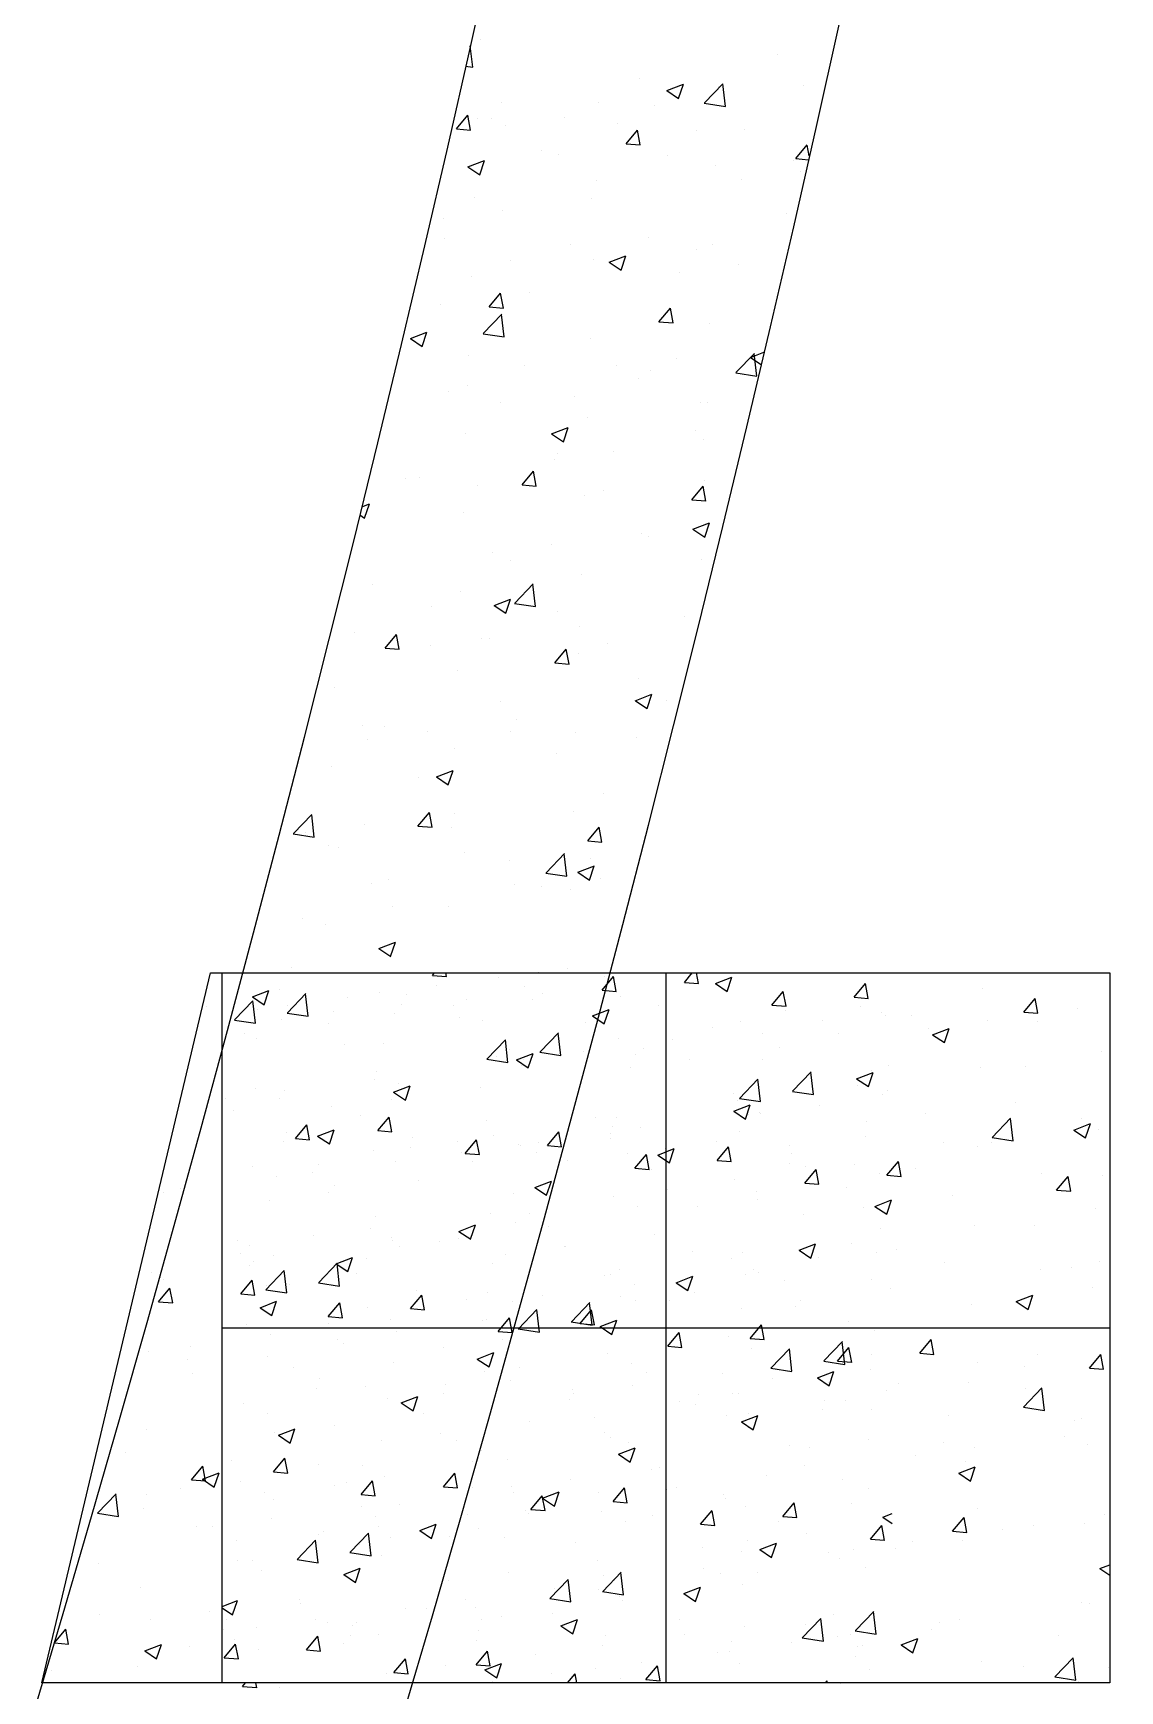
# Model space of a CAD drawing. Header units: millimetres. Extents: x 331487 to 517269, y 198509 to 399936.
# Drawn here: x 448509 to 448969, y 308605 to 309306 of the extents above; entities that cross this region are included whole.
import ezdxf

# ---------------------------------------------------------------- set-up
doc = ezdxf.new("R2010")
doc.units = ezdxf.units.MM
doc.header["$MEASUREMENT"] = 0
doc.layers.add('COLUMN', color=6, linetype='Continuous')
doc.layers.add('FOOTING', color=5, linetype='Continuous')

msp = doc.modelspace()

# ---------------------------------------------------------------- linework, layer by layer
at = {"layer": 'COLUMN', "color": 2, "linetype": 'Continuous'}
for p, q in [((448695.22, 309291.2), (448694.17, 309300.28)), ((448698.43, 309302.74), (448698.43, 309302.74)), ((448692.22, 309291.66), (448695.22, 309291.2)), ((448824.07, 309296.37), (448824.07, 309296.37)), ((448765.75, 309286.36), (448765.75, 309286.36)), ((448777.22, 309281.34), (448784.22, 309284.03)), ((448777.22, 309281.34), (448782.19, 309277.99)), ((448782.19, 309277.98), (448784.22, 309284.03)), ((448793.15, 309276.13), (448800.94, 309284.24)), ((448799.07, 309282.89), (448799.07, 309282.89)), ((448801.95, 309274.65), (448800.84, 309284.14)), ((448835.05, 309283.31), (448835.05, 309283.31)), ((448688.29, 309265.15), (448693.11, 309270.89)), ((448694.26, 309264.62), (448693.11, 309270.88)), ((448707.43, 309276.35), (448707.43, 309276.35)), ((448748.56, 309276.49), (448748.56, 309276.49)), ((448771.9, 309274.99), (448771.9, 309274.99)), ((448793.06, 309276.02), (448801.95, 309274.65)), ((448688.29, 309265.15), (448694.27, 309264.62)), ((448697.21, 309269.45), (448697.21, 309269.45)), ((448703.09, 309269.56), (448703.09, 309269.56)), ((448708.99, 309266.71), (448708.99, 309266.71)), ((448734.02, 309270), (448734.02, 309270)), ((448756.48, 309267.3), (448756.48, 309267.3)), ((448760.02, 309258.87), (448764.84, 309264.62)), ((448765.99, 309258.34), (448764.83, 309264.61)), ((448789.71, 309264.41), (448789.71, 309264.41)), ((448809.86, 309265.05), (448809.86, 309265.05)), ((448760.02, 309258.87), (448765.99, 309258.35)), ((448831.74, 309252.6), (448836.56, 309258.34)), ((448837.42, 309253.69), (448836.56, 309258.33)), ((448693.2, 309249.09), (448700.2, 309251.78)), ((448698.17, 309245.73), (448700.19, 309251.77)), ((448724.18, 309256.13), (448724.18, 309256.13)), ((448731.39, 309254.4), (448731.39, 309254.4)), ((448777.56, 309253.87), (448777.56, 309253.87)), ((448797.85, 309249.6), (448797.85, 309249.6)), ((448830.94, 309251.62), (448830.94, 309251.62)), ((448831.74, 309252.6), (448837.06, 309252.13)), ((448693.2, 309249.09), (448698.17, 309245.73)), ((448747.34, 309243.2), (448747.34, 309243.2)), ((448808.75, 309243.86), (448808.75, 309243.86)), ((448833.78, 309247.16), (448833.78, 309247.16)), ((448696, 309236.16), (448696, 309236.16)), ((448707.72, 309230.56), (448707.72, 309230.56)), ((448745.59, 309235.55), (448745.59, 309235.55)), ((448827.9, 309229.41), (448827.9, 309229.41)), ((448682.68, 309227.27), (448682.68, 309227.27)), ((448683.2, 309218.73), (448683.2, 309218.73)), ((448736.58, 309216.47), (448736.58, 309216.47)), ((448769.58, 309219.4), (448769.58, 309219.4)), ((448796.63, 309216.31), (448796.63, 309216.31)), ((448711.26, 309209.39), (448711.26, 309209.39)), ((448746.12, 309209.91), (448746.12, 309209.91)), ((448752.89, 309208.83), (448759.89, 309211.51)), ((448752.89, 309208.83), (448757.86, 309205.47)), ((448757.86, 309205.47), (448759.88, 309211.51)), ((448789.96, 309214.22), (448789.96, 309214.22)), ((448807.47, 309207.72), (448807.47, 309207.72)), ((448694.78, 309202.87), (448694.78, 309202.87)), ((448782.44, 309204.42), (448782.44, 309204.42)), ((448702.16, 309189.93), (448706.99, 309195.67)), ((448708.14, 309189.4), (448706.98, 309195.66)), ((448719.28, 309196.11), (448719.28, 309196.11)), ((448681.41, 309191.12), (448681.41, 309191.12)), ((448699.68, 309178.71), (448707.47, 309186.83)), ((448702.16, 309189.93), (448708.14, 309189.4)), ((448708.48, 309177.24), (448707.38, 309186.73)), ((448773.89, 309183.65), (448778.71, 309189.4)), ((448779.86, 309183.12), (448778.71, 309189.39)), ((448773.89, 309183.65), (448779.87, 309183.13)), ((448795.42, 309183.02), (448795.42, 309183.02)), ((448668.87, 309176.57), (448675.87, 309179.26)), ((448668.87, 309176.57), (448673.84, 309173.22)), ((448673.83, 309173.22), (448675.86, 309179.26)), ((448699.59, 309178.61), (448708.48, 309177.23)), ((448744.91, 309176.62), (448744.91, 309176.62)), ((448663.72, 309167.63), (448663.72, 309167.63)), ((448693.56, 309169.58), (448693.56, 309169.58)), ((448781.17, 309168.28), (448781.17, 309168.28)), ((448806.41, 309162.16), (448814.2, 309170.28)), ((448812.58, 309168.56), (448818.24, 309170.74)), ((448812.58, 309168.56), (448817.02, 309165.57)), ((448815.21, 309160.68), (448814.1, 309170.18)), ((448717.11, 309165.37), (448717.11, 309165.37)), ((448756.13, 309164.98), (448756.13, 309164.98)), ((448765.45, 309159.73), (448765.45, 309159.73)), ((448770.49, 309163.12), (448770.49, 309163.12)), ((448806.31, 309162.06), (448815.21, 309160.68)), ((448684.81, 309154.2), (448684.81, 309154.2)), ((448692.98, 309156.67), (448692.98, 309156.67)), ((448738.19, 309151.94), (448738.19, 309151.94)), ((448707.14, 309149.72), (448707.14, 309149.72)), ((448791.57, 309149.69), (448791.57, 309149.69)), ((448794.2, 309149.73), (448794.2, 309149.73)), ((448728.56, 309136.31), (448735.56, 309139)), ((448733.53, 309132.95), (448735.55, 309139)), ((448743.69, 309143.33), (448743.69, 309143.33)), ((448789.42, 309137.78), (448789.42, 309137.78)), ((448692.35, 309136.29), (448692.35, 309136.29)), ((448728.56, 309136.31), (448733.53, 309132.96)), ((448792.73, 309133.82), (448792.73, 309133.82)), ((448729.83, 309125.54), (448729.83, 309125.54)), ((448731.1, 309127.77), (448731.1, 309127.77)), ((448754.86, 309128.84), (448754.86, 309128.84)), ((448666.67, 309117.23), (448666.67, 309117.23)), ((448672.78, 309117.76), (448672.78, 309117.76)), ((448716.04, 309114.71), (448720.86, 309120.45)), ((448722.01, 309114.18), (448720.86, 309120.45)), ((448697.21, 309114.54), (448697.21, 309114.54)), ((448716.04, 309114.71), (448722.02, 309114.18)), ((448742.48, 309110.04), (448742.48, 309110.04)), ((448750.59, 309112.29), (448750.59, 309112.29)), ((448787.77, 309108.43), (448792.59, 309114.18)), ((448793.74, 309107.9), (448792.58, 309114.17)), ((448792.99, 309116.45), (448792.99, 309116.45)), ((448648.28, 309105.49), (448651.54, 309106.75)), ((448649.5, 309100.7), (448651.53, 309106.74)), ((448691.13, 309103), (448691.13, 309103)), ((448787.77, 309108.43), (448793.74, 309107.91)), ((448647.44, 309102.1), (448649.51, 309100.7)), ((448788.25, 309096.05), (448795.25, 309098.74)), ((448788.25, 309096.05), (448793.22, 309092.69)), ((448793.22, 309092.69), (448795.24, 309098.74)), ((448728.55, 309089.4), (448728.55, 309089.4)), ((448766.43, 309094.38), (448766.43, 309094.38)), ((448769.29, 309092.77), (448769.29, 309092.77)), ((448703.52, 309086.1), (448703.52, 309086.1)), ((448710.97, 309082.76), (448710.97, 309082.76)), ((448791.77, 309083.16), (448791.77, 309083.16)), ((448741.26, 309076.75), (448741.26, 309076.75)), ((448652.65, 309072.75), (448652.65, 309072.75)), ((448689.92, 309069.71), (448689.92, 309069.71)), ((448712.94, 309064.75), (448720.73, 309072.87)), ((448721.74, 309063.27), (448720.63, 309072.77)), ((448637.98, 309062.22), (448637.98, 309062.22)), ((448677.74, 309063.44), (448677.74, 309063.44)), ((448704.22, 309063.8), (448711.23, 309066.48)), ((448704.22, 309063.8), (448709.2, 309060.44)), ((448709.19, 309060.44), (448711.22, 309066.48)), ((448712.85, 309064.65), (448721.74, 309063.27)), ((448731.12, 309061.19), (448731.12, 309061.19)), ((448740.12, 309054.94), (448740.12, 309054.94)), ((448784.5, 309058.93), (448784.5, 309058.93)), ((448645.44, 309052.27), (448645.44, 309052.27)), ((448658.19, 309045.76), (448663.01, 309051.51)), ((448664.16, 309045.23), (448663.01, 309051.5)), ((448677.21, 309046.66), (448677.21, 309046.66)), ((448698.82, 309050.01), (448698.82, 309050.01)), ((448702.25, 309049.95), (448702.25, 309049.95)), ((448752.21, 309047.76), (448752.21, 309047.76)), ((448658.19, 309045.76), (448664.17, 309045.24)), ((448729.91, 309039.49), (448734.74, 309045.23)), ((448729.91, 309039.49), (448735.89, 309038.97)), ((448735.89, 309038.96), (448734.73, 309045.23)), ((448740.04, 309043.46), (448740.04, 309043.46)), ((448688.7, 309036.42), (448688.7, 309036.42)), ((448765.16, 309033.1), (448765.16, 309033.1)), ((448636.76, 309028.93), (448636.76, 309028.93)), ((448763.91, 309023.53), (448770.92, 309026.22)), ((448768.88, 309020.18), (448770.91, 309026.22)), ((448706.84, 309023.09), (448706.84, 309023.09)), ((448763.92, 309023.53), (448768.89, 309020.18)), ((448776.97, 309023.81), (448776.97, 309023.81)), ((448648.52, 309013.08), (448648.52, 309013.08)), ((448657.84, 309012.61), (448657.84, 309012.61)), ((448713.81, 309015.5), (448713.81, 309015.5)), ((448650.9, 309007.22), (448650.9, 309007.22)), ((448675.94, 309010.51), (448675.94, 309010.51)), ((448711.23, 309010.36), (448711.23, 309010.36)), ((448738.83, 309010.18), (448738.83, 309010.18)), ((448764.61, 309008.1), (448764.61, 309008.1)), ((448687.48, 309003.13), (448687.48, 309003.13)), ((448730.8, 309001.14), (448730.8, 309001.14)), ((448635.55, 308995.64), (448635.55, 308995.64)), ((448672.48, 308991.13), (448672.48, 308991.13)), ((448679.89, 308991.28), (448686.89, 308993.97)), ((448679.89, 308991.28), (448684.87, 308987.93)), ((448684.86, 308987.92), (448686.89, 308993.97)), ((448750.66, 308984.37), (448750.66, 308984.37)), ((448737.61, 308976.89), (448737.61, 308976.89)), ((448619.48, 308967.34), (448627.27, 308975.46)), ((448628.27, 308965.86), (448627.17, 308975.36)), ((448649.63, 308971.07), (448649.63, 308971.07)), ((448672.06, 308970.54), (448676.88, 308976.29)), ((448672.06, 308970.54), (448678.04, 308970.02)), ((448678.04, 308970.01), (448676.88, 308976.28)), ((448686.27, 308969.84), (448686.27, 308969.84)), ((448687.5, 308976.06), (448687.5, 308976.06)), ((448743.79, 308964.27), (448748.61, 308970.01)), ((448749.76, 308963.74), (448748.61, 308970.01)), ((448619.38, 308967.24), (448628.27, 308965.86)), ((448624.6, 308967.78), (448624.6, 308967.78)), ((448743.79, 308964.27), (448749.77, 308963.75)), ((448634.33, 308962.35), (448634.33, 308962.35)), ((448638.37, 308961.51), (448638.37, 308961.51)), ((448691.75, 308959.26), (448691.75, 308959.26)), ((448710.67, 308956.13), (448710.67, 308956.13)), ((448726.2, 308950.79), (448733.99, 308958.9)), ((448735, 308949.31), (448733.89, 308958.8)), ((448745.13, 308957), (448745.13, 308957)), ((448726.11, 308950.69), (448735, 308949.31)), ((448739.58, 308951.02), (448746.59, 308953.71)), ((448739.58, 308951.02), (448744.56, 308947.66)), ((448744.55, 308947.66), (448746.58, 308953.71)), ((448652.36, 308946.12), (448652.36, 308946.12)), ((448659.45, 308948.08), (448659.45, 308948.08)), ((448712.84, 308945.83), (448712.84, 308945.83)), ((448724.35, 308944.93), (448724.35, 308944.93)), ((448736.4, 308943.6), (448736.4, 308943.6)), ((448749.39, 308948.23), (448749.39, 308948.23)), ((448661.2, 308936.62), (448661.2, 308936.62)), ((448685.05, 308936.56), (448685.05, 308936.56)), ((448623.32, 308931.63), (448623.32, 308931.63)), ((448633.11, 308929.06), (448633.11, 308929.06)), ((448655.56, 308918.77), (448662.56, 308921.45)), ((448660.53, 308915.41), (448662.56, 308921.45)), ((448655.56, 308918.77), (448660.54, 308915.41)), ((448618.47, 308910.68), (448618.47, 308910.68)), ((448678.16, 308907.46), (448679.04, 308908.51)), ((448678.16, 308907.46), (448684.14, 308906.94)), ((448684.13, 308906.93), (448683.84, 308908.51)), ((448706.28, 308906.58), (448706.28, 308906.58)), ((448723.08, 308908.79), (448723.08, 308908.79)), ((448735.18, 308910.31), (448735.18, 308910.31)), ((448749.89, 308901.18), (448754.71, 308906.93)), ((448751.01, 308907.1), (448751.01, 308907.1)), ((448755.86, 308900.65), (448754.7, 308906.92)), ((448784.62, 308904.51), (448787.99, 308908.52)), ((448788.02, 308907.93), (448788.02, 308907.93)), ((448790.59, 308903.98), (448789.75, 308908.52)), ((448797.72, 308904.06), (448804.72, 308906.74)), ((448802.69, 308900.7), (448804.72, 308906.74)), ((448816.07, 308908.41), (448816.07, 308908.41)), ((448602.09, 308898.39), (448609.09, 308901.08)), ((448607.06, 308895.03), (448609.08, 308901.08)), ((448613.76, 308901.62), (448613.76, 308901.62)), ((448616.92, 308891.63), (448624.71, 308899.75)), ((448625.71, 308890.15), (448624.61, 308899.65)), ((448655.77, 308900.17), (448655.77, 308900.17)), ((448667.14, 308899.36), (448667.14, 308899.36)), ((448680.01, 308903.03), (448680.01, 308903.03)), ((448717.06, 308902.74), (448717.06, 308902.74)), ((448724.87, 308899.62), (448724.87, 308899.62)), ((448749.89, 308901.18), (448755.86, 308900.66)), ((448784.62, 308904.51), (448790.59, 308903.98)), ((448797.72, 308904.06), (448802.69, 308900.7)), ((448821.61, 308894.91), (448826.43, 308900.65)), ((448827.59, 308894.38), (448826.43, 308900.65)), ((448856.34, 308898.23), (448861.16, 308903.98)), ((448862.32, 308897.7), (448861.16, 308903.97)), ((448910.8, 308901.73), (448910.8, 308901.73)), ((448582.9, 308894.28), (448582.9, 308894.28)), ((448594.51, 308888.6), (448602.29, 308896.72)), ((448602.09, 308898.39), (448607.06, 308895.03)), ((448603.38, 308887.2), (448602.28, 308896.7)), ((448604.43, 308893.13), (448604.43, 308893.13)), ((448617.11, 308894.75), (448617.11, 308894.75)), ((448642.14, 308898.04), (448642.14, 308898.04)), ((448665.13, 308895.24), (448665.13, 308895.24)), ((448686.99, 308894.63), (448686.99, 308894.63)), ((448692.7, 308897.09), (448692.7, 308897.09)), ((448720.52, 308897.11), (448720.52, 308897.11)), ((448745.8, 308890.38), (448752.8, 308893.07)), ((448750.77, 308887.02), (448752.8, 308893.07)), ((448757.75, 308898.39), (448757.75, 308898.39)), ((448773.91, 308894.85), (448773.91, 308894.85)), ((448821.61, 308894.91), (448827.59, 308894.39)), ((448827.29, 308892.59), (448827.29, 308892.59)), ((448856.34, 308898.23), (448862.32, 308897.71)), ((448858.86, 308894.23), (448858.86, 308894.23)), ((448928.07, 308891.95), (448932.89, 308897.7)), ((448934.04, 308891.42), (448932.89, 308897.69)), ((448950.68, 308893.37), (448950.68, 308893.37)), ((448594.49, 308888.58), (448603.38, 308887.2)), ((448614.61, 308888.84), (448614.61, 308888.84)), ((448616.82, 308891.53), (448625.71, 308890.15)), ((448634.38, 308887.08), (448634.38, 308887.08)), ((448636.28, 308892.03), (448636.28, 308892.03)), ((448661.96, 308891.34), (448661.96, 308891.34)), ((448689.66, 308889.77), (448689.66, 308889.77)), ((448699.43, 308888.38), (448699.43, 308888.38)), ((448743.04, 308887.52), (448743.04, 308887.52)), ((448745.8, 308890.38), (448750.77, 308887.03)), ((448808.35, 308887.83), (448808.35, 308887.83)), ((448842.92, 308888.5), (448842.92, 308888.5)), ((448867.96, 308891.79), (448867.96, 308891.79)), ((448869.64, 308890.39), (448869.64, 308890.39)), ((448880.67, 308890.34), (448880.67, 308890.34)), ((448912.81, 308888.39), (448912.81, 308888.39)), ((448928.07, 308891.95), (448934.05, 308891.43)), ((448934.05, 308888.08), (448934.05, 308888.08)), ((448598.8, 308883.02), (448598.8, 308883.02)), ((448603.98, 308880.85), (448603.98, 308880.85)), ((448641.11, 308878.37), (448641.11, 308878.37)), ((448657.36, 308878.59), (448657.36, 308878.59)), ((448701.23, 308872.05), (448709.02, 308880.16)), ((448710.11, 308870.65), (448709, 308880.15)), ((448723.64, 308875.08), (448731.43, 308883.2)), ((448732.44, 308873.6), (448731.33, 308883.1)), ((448757.01, 308880.78), (448757.01, 308880.78)), ((448779.77, 308880.18), (448779.77, 308880.18)), ((448796.42, 308885.26), (448796.42, 308885.26)), ((448817.7, 308882.89), (448817.7, 308882.89)), ((448849.81, 308883.01), (448849.81, 308883.01)), ((448887.78, 308885.09), (448887.78, 308885.09)), ((448889.51, 308882.37), (448896.51, 308885.06)), ((448889.51, 308882.37), (448894.49, 308879.02)), ((448894.48, 308879.02), (448896.51, 308885.06)), ((448701.21, 308872.03), (448710.11, 308870.65)), ((448705.07, 308873.29), (448705.07, 308873.29)), ((448710.74, 308876.34), (448710.74, 308876.34)), ((448713.7, 308871.8), (448720.7, 308874.49)), ((448713.7, 308871.8), (448718.67, 308868.45)), ((448716.86, 308871.9), (448716.86, 308871.9)), ((448718.67, 308868.45), (448720.69, 308874.49)), ((448723.54, 308874.98), (448732.44, 308873.6)), ((448741.9, 308875.2), (448741.9, 308875.2)), ((448764.13, 308874.08), (448764.13, 308874.08)), ((448767.19, 308876.49), (448767.19, 308876.49)), ((448786.75, 308871.79), (448786.75, 308871.79)), ((448817.51, 308871.83), (448817.51, 308871.83)), ((448824.62, 308876.78), (448824.62, 308876.78)), ((448960.93, 308875.48), (448960.93, 308875.48)), ((448654.56, 308866.89), (448654.56, 308866.89)), ((448715.85, 308869.45), (448715.85, 308869.45)), ((448761.71, 308868.49), (448761.71, 308868.49)), ((448830.36, 308858.53), (448838.15, 308866.65)), ((448839.16, 308857.05), (448838.06, 308866.55)), ((448857.41, 308863.8), (448864.41, 308866.48)), ((448862.38, 308860.44), (448864.41, 308866.48)), ((448863.52, 308867.46), (448863.52, 308867.46)), ((448870.89, 308869.57), (448870.89, 308869.57)), ((448909.58, 308868.44), (448909.58, 308868.44)), ((448928.57, 308868.76), (448928.57, 308868.76)), ((448603.21, 308859.84), (448603.21, 308859.84)), ((448615.83, 308858.6), (448615.83, 308858.6)), ((448653.71, 308863.59), (448653.71, 308863.59)), ((448661.78, 308858.13), (448668.78, 308860.82)), ((448661.78, 308858.13), (448666.75, 308854.77)), ((448663.91, 308861.95), (448663.91, 308861.95)), ((448666.75, 308854.77), (448668.77, 308860.81)), ((448698.56, 308860.18), (448698.56, 308860.18)), ((448805.2, 308857.45), (448805.2, 308857.45)), ((448807.95, 308855.49), (448815.74, 308863.61)), ((448816.83, 308854.1), (448815.73, 308863.6)), ((448830.27, 308858.43), (448839.16, 308857.05)), ((448857.41, 308863.8), (448862.38, 308860.44)), ((448857.64, 308860.94), (448857.64, 308860.94)), ((448870.26, 308858.75), (448870.26, 308858.75)), ((448590.8, 308855.31), (448590.8, 308855.31)), ((448594.29, 308850.52), (448594.29, 308850.52)), ((448613.4, 308855.55), (448613.4, 308855.55)), ((448635.65, 308851.9), (448635.65, 308851.9)), ((448660.68, 308855.19), (448660.68, 308855.19)), ((448805.49, 308850.12), (448812.49, 308852.81)), ((448807.13, 308854.54), (448807.13, 308854.54)), ((448807.94, 308855.48), (448816.83, 308854.1)), ((448810.46, 308846.76), (448812.49, 308852.81)), ((448841.65, 308852.35), (448841.65, 308852.35)), ((448868.42, 308857.1), (448868.42, 308857.1)), ((448924.38, 308853.93), (448924.38, 308853.93)), ((448620.31, 308838.51), (448625.13, 308844.26)), ((448626.28, 308837.98), (448625.13, 308844.25)), ((448647.67, 308848.26), (448647.67, 308848.26)), ((448655.04, 308841.84), (448659.86, 308847.58)), ((448661.01, 308841.31), (448659.86, 308847.57)), ((448701.05, 308846.01), (448701.05, 308846.01)), ((448746.89, 308847.44), (448746.89, 308847.44)), ((448754.43, 308843.75), (448754.43, 308843.75)), ((448755.79, 308847.5), (448755.79, 308847.5)), ((448805.49, 308850.12), (448810.46, 308846.76)), ((448811.94, 308848.74), (448811.94, 308848.74)), ((448816.49, 308849.61), (448816.49, 308849.61)), ((448816.62, 308849.06), (448816.62, 308849.06)), ((448861.47, 308845.65), (448861.47, 308845.65)), ((448886.5, 308848.94), (448886.5, 308848.94)), ((448914.68, 308838.94), (448922.47, 308847.06)), ((448923.56, 308837.55), (448922.45, 308847.04)), ((448949.2, 308842.11), (448956.2, 308844.8)), ((448952.54, 308846.8), (448952.54, 308846.8)), ((448954.17, 308838.75), (448956.2, 308844.8)), ((448615.37, 308837.08), (448615.37, 308837.08)), ((448616.38, 308841.2), (448616.38, 308841.2)), ((448620.31, 308838.51), (448626.29, 308837.99)), ((448629.67, 308839.55), (448636.68, 308842.24)), ((448629.68, 308839.55), (448634.65, 308836.2)), ((448634.64, 308836.19), (448636.67, 308842.24)), ((448655.04, 308841.84), (448661.02, 308841.31)), ((448669.76, 308838.94), (448669.76, 308838.94)), ((448688.57, 308837.43), (448688.57, 308837.43)), ((448692.04, 308832.24), (448696.86, 308837.98)), ((448698.01, 308831.71), (448696.85, 308837.98)), ((448703.85, 308840), (448703.85, 308840)), ((448723.15, 308836.69), (448723.15, 308836.69)), ((448726.77, 308835.56), (448731.59, 308841.31)), ((448732.74, 308835.03), (448731.58, 308841.3)), ((448753.46, 308840.74), (448753.46, 308840.74)), ((448753.62, 308838.73), (448753.62, 308838.73)), ((448765.98, 308843.2), (448765.98, 308843.2)), ((448798.31, 308837.33), (448798.31, 308837.33)), ((448807.82, 308841.5), (448807.82, 308841.5)), ((448861.2, 308839.24), (448861.2, 308839.24)), ((448894.22, 308836.79), (448894.22, 308836.79)), ((448914.58, 308836.98), (448914.58, 308836.98)), ((448914.66, 308838.93), (448923.56, 308837.55)), ((448949.2, 308842.11), (448954.18, 308838.76)), ((448959.71, 308842.19), (448959.71, 308842.19)), ((448653.34, 308833.6), (448653.34, 308833.6)), ((448668.75, 308834.83), (448668.75, 308834.83)), ((448690.56, 308832.46), (448690.56, 308832.46)), ((448692.04, 308832.24), (448698.01, 308831.72)), ((448714.63, 308836.16), (448714.63, 308836.16)), ((448715.59, 308835.76), (448715.59, 308835.76)), ((448722.14, 308832.57), (448722.14, 308832.57)), ((448726.77, 308835.56), (448732.74, 308835.04)), ((448760.44, 308832.35), (448760.44, 308832.35)), ((448763.76, 308825.96), (448768.58, 308831.71)), ((448769.74, 308825.43), (448768.58, 308831.7)), ((448773.39, 308831.54), (448780.39, 308834.23)), ((448773.39, 308831.54), (448778.36, 308828.19)), ((448775.52, 308830.32), (448775.52, 308830.32)), ((448776.53, 308834.43), (448776.53, 308834.43)), ((448778.36, 308828.19), (448780.38, 308834.23)), ((448798.49, 308829.29), (448803.31, 308835.03)), ((448804.47, 308828.76), (448803.31, 308835.02)), ((448829.17, 308835.49), (448829.17, 308835.49)), ((448829.91, 308832.17), (448829.91, 308832.17)), ((448908.37, 308835.15), (448908.37, 308835.15)), ((448602, 308826.55), (448602, 308826.55)), ((448627.4, 308824.15), (448627.4, 308824.15)), ((448630.25, 308827.41), (448630.25, 308827.41)), ((448662.69, 308828.66), (448662.69, 308828.66)), ((448695.3, 308828.72), (448695.3, 308828.72)), ((448735.41, 308829.05), (448735.41, 308829.05)), ((448763.76, 308825.96), (448769.74, 308825.44)), ((448770.85, 308825.48), (448770.85, 308825.48)), ((448798.49, 308829.29), (448804.47, 308828.76)), ((448828.9, 308828.06), (448828.9, 308828.06)), ((448835.49, 308819.69), (448840.31, 308825.43)), ((448835.9, 308826.78), (448835.9, 308826.78)), ((448841.46, 308819.16), (448840.31, 308825.43)), ((448856.43, 308827.65), (448856.43, 308827.65)), ((448867.21, 308823.81), (448867.21, 308823.81)), ((448870.22, 308823.01), (448875.04, 308828.76)), ((448870.22, 308823.01), (448876.19, 308822.49)), ((448876.19, 308822.48), (448875.04, 308828.75)), ((448882.28, 308825.81), (448882.28, 308825.81)), ((448935.66, 308823.55), (448935.66, 308823.55)), ((448941.94, 308816.74), (448946.76, 308822.48)), ((448947.92, 308816.21), (448946.76, 308822.47)), ((448961.22, 308822.8), (448961.22, 308822.8)), ((448564.49, 308815.86), (448564.49, 308815.86)), ((448571.93, 308817.4), (448571.93, 308817.4)), ((448589.53, 308819.16), (448589.53, 308819.16)), ((448612.18, 308822.26), (448612.18, 308822.26)), ((448634.38, 308815.75), (448634.38, 308815.75)), ((448636.98, 308818.71), (448636.98, 308818.71)), ((448672.25, 308820.74), (448672.25, 308820.74)), ((448712.53, 308815.47), (448712.53, 308815.47)), ((448721.47, 308817.87), (448728.47, 308820.55)), ((448721.47, 308817.87), (448726.44, 308814.51)), ((448726.44, 308814.51), (448728.47, 308820.55)), ((448777.58, 308816.77), (448777.58, 308816.77)), ((448805.92, 308821.25), (448805.92, 308821.25)), ((448815.27, 308816.32), (448815.27, 308816.32)), ((448835.49, 308819.69), (448841.47, 308819.17)), ((448853.22, 308817.9), (448853.22, 308817.9)), ((448941.94, 308816.74), (448947.92, 308816.21)), ((448609.34, 308812.46), (448609.34, 308812.46)), ((448754.57, 308814.21), (448754.57, 308814.21)), ((448764.76, 308809.91), (448764.76, 308809.91)), ((448790.31, 308809.62), (448790.31, 308809.62)), ((448815.34, 308812.91), (448815.34, 308812.91)), ((448860.2, 308809.5), (448860.2, 308809.5)), ((448865.18, 308809.86), (448872.18, 308812.55)), ((448865.18, 308809.86), (448870.15, 308806.5)), ((448870.15, 308806.5), (448872.18, 308812.54)), ((448898.07, 308814.49), (448898.07, 308814.49)), ((448958.49, 308808.9), (448958.49, 308808.9)), ((448654.21, 308805.46), (448654.21, 308805.46)), ((448689.37, 308799.29), (448696.37, 308801.98)), ((448694.33, 308795.93), (448696.36, 308801.98)), ((448702.63, 308806.71), (448702.63, 308806.71)), ((448713.42, 308802.87), (448713.42, 308802.87)), ((448719.26, 308806.76), (448719.26, 308806.76)), ((448727.16, 308801.3), (448727.16, 308801.3)), ((448835.16, 308806.21), (448835.16, 308806.21)), ((448907.15, 308801.86), (448907.15, 308801.86)), ((448932.41, 308801.8), (448932.41, 308801.8)), ((448595.89, 308795.45), (448595.89, 308795.45)), ((448627.77, 308797.43), (448627.77, 308797.43)), ((448652.12, 308800.31), (448652.12, 308800.31)), ((448660.94, 308796.75), (448660.94, 308796.75)), ((448661.48, 308795.38), (448661.48, 308795.38)), ((448681.16, 308795.18), (448681.16, 308795.18)), ((448689.28, 308796.32), (448689.28, 308796.32)), ((448689.37, 308799.29), (448694.34, 308795.93)), ((448772.01, 308797.89), (448772.01, 308797.89)), ((448855.21, 308794.36), (448855.21, 308794.36)), ((448867.36, 308800.49), (448867.36, 308800.49)), ((448596.91, 308790.1), (448596.91, 308790.1)), ((448600.78, 308793.27), (448600.78, 308793.27)), ((448610.97, 308788.97), (448610.97, 308788.97)), ((448637.45, 308785.61), (448644.45, 308788.3)), ((448642.42, 308782.26), (448644.44, 308788.3)), ((448650.29, 308787.84), (448650.29, 308787.84)), ((448664.25, 308793.02), (448664.25, 308793.02)), ((448709.1, 308789.61), (448709.1, 308789.61)), ((448734.13, 308792.91), (448734.13, 308792.91)), ((448734.54, 308792.92), (448734.54, 308792.92)), ((448787.92, 308790.66), (448787.92, 308790.66)), ((448804.7, 308787.96), (448804.7, 308787.96)), ((448809.04, 308790.48), (448809.04, 308790.48)), ((448833.08, 308791.28), (448840.08, 308793.97)), ((448833.08, 308791.28), (448838.05, 308787.92)), ((448838.05, 308787.92), (448840.08, 308793.97)), ((448841.3, 308788.41), (448841.3, 308788.41)), ((448865.99, 308790.52), (448865.99, 308790.52)), ((448874.09, 308791.79), (448874.09, 308791.79)), ((448559.62, 308781.93), (448559.62, 308781.93)), ((448601.09, 308784.71), (448601.09, 308784.71)), ((448602.62, 308786.74), (448602.62, 308786.74)), ((448607.76, 308774.63), (448615.55, 308782.75)), ((448616.64, 308773.24), (448615.54, 308782.74)), ((448630.17, 308777.67), (448637.96, 308785.79)), ((448637.45, 308785.61), (448642.42, 308782.26)), ((448638.97, 308776.19), (448637.86, 308785.69)), ((448645.94, 308781.3), (448645.94, 308781.3)), ((448703.67, 308785.59), (448703.67, 308785.59)), ((448750.72, 308780.47), (448750.72, 308780.47)), ((448753.36, 308780.92), (448753.36, 308780.92)), ((448757.06, 308783.33), (448757.06, 308783.33)), ((448781.16, 308777.6), (448788.16, 308780.29)), ((448786.13, 308774.25), (448788.16, 308780.29)), ((448810.44, 308781.07), (448810.44, 308781.07)), ((448814.05, 308783.03), (448814.05, 308783.03)), ((448815.77, 308781.78), (448815.77, 308781.78)), ((448894.68, 308786.15), (448894.68, 308786.15)), ((448934.92, 308783.36), (448934.92, 308783.36)), ((448948.07, 308783.9), (448948.07, 308783.9)), ((448959.95, 308786.66), (448959.95, 308786.66)), ((448562.46, 308769.57), (448567.28, 308775.32)), ((448563.22, 308779.72), (448563.22, 308779.72)), ((448564.61, 308778.92), (448564.61, 308778.92)), ((448568.43, 308769.04), (448567.28, 308775.31)), ((448597.19, 308772.89), (448602.01, 308778.64)), ((448603.16, 308772.36), (448602.01, 308778.63)), ((448607.75, 308774.62), (448616.64, 308773.24)), ((448608.07, 308776.31), (448608.07, 308776.31)), ((448617.99, 308776.66), (448617.99, 308776.66)), ((448630.08, 308777.57), (448638.97, 308776.19)), ((448671.38, 308774.41), (448671.38, 308774.41)), ((448701.42, 308773.42), (448701.42, 308773.42)), ((448763.54, 308776.62), (448763.54, 308776.62)), ((448781.16, 308777.6), (448786.13, 308774.25)), ((448789.04, 308773.47), (448789.04, 308773.47)), ((448826.91, 308778.46), (448826.91, 308778.46)), ((448863.82, 308778.82), (448863.82, 308778.82)), ((448871.76, 308775.05), (448871.76, 308775.05)), ((448957.28, 308775.61), (448957.28, 308775.61)), ((448562.46, 308769.57), (448568.44, 308769.05)), ((448597.19, 308772.89), (448603.17, 308772.37)), ((448605.34, 308767.04), (448612.35, 308769.72)), ((448605.34, 308767.04), (448610.32, 308763.68)), ((448610.31, 308763.68), (448612.34, 308769.72)), ((448634.18, 308763.3), (448639.01, 308769.04)), ((448640.16, 308762.76), (448639, 308769.03)), ((448650.91, 308767.02), (448650.91, 308767.02)), ((448668.91, 308766.62), (448673.74, 308772.36)), ((448668.91, 308766.62), (448674.89, 308766.09)), ((448674.89, 308766.09), (448673.73, 308772.36)), ((448692.4, 308770.46), (448692.4, 308770.46)), ((448712.2, 308769.58), (448712.2, 308769.58)), ((448724.76, 308772.15), (448724.76, 308772.15)), ((448736.9, 308761.12), (448744.69, 308769.23)), ((448745.69, 308759.64), (448744.59, 308769.13)), ((448757.45, 308771.77), (448757.45, 308771.77)), ((448764, 308770.18), (448764, 308770.18)), ((448778.14, 308769.9), (448778.14, 308769.9)), ((448808.85, 308766.77), (448808.85, 308766.77)), ((448831.52, 308767.64), (448831.52, 308767.64)), ((448833.89, 308770.06), (448833.89, 308770.06)), ((448905.93, 308768.57), (448905.93, 308768.57)), ((448924.87, 308769.6), (448931.87, 308772.28)), ((448924.87, 308769.6), (448929.85, 308766.24)), ((448929.84, 308766.24), (448931.87, 308772.28)), ((448599.56, 308759.98), (448599.56, 308759.98)), ((448634.08, 308760.45), (448634.08, 308760.45)), ((448634.19, 308763.3), (448640.16, 308762.77)), ((448660.26, 308762.09), (448660.26, 308762.09)), ((448699.13, 308761.76), (448699.13, 308761.76)), ((448700.85, 308761.86), (448700.85, 308761.86)), ((448705.91, 308757.02), (448710.73, 308762.77)), ((448711.88, 308756.49), (448710.73, 308762.76)), ((448714.49, 308758.08), (448722.28, 308766.2)), ((448723.37, 308756.69), (448722.26, 308766.18)), ((448736.8, 308761.01), (448745.7, 308759.63)), ((448740.64, 308760.34), (448745.46, 308766.09)), ((448740.64, 308760.34), (448746.62, 308759.82)), ((448746.62, 308759.81), (448745.46, 308766.08)), ((448749.06, 308759.03), (448756.06, 308761.71)), ((448754.03, 308755.67), (448756.05, 308761.71)), ((448812.37, 308754.07), (448817.19, 308759.81)), ((448818.34, 308753.54), (448817.19, 308759.8)), ((448854, 308761.07), (448854, 308761.07)), ((448609.75, 308755.68), (448609.75, 308755.68)), ((448637.94, 308753.58), (448637.94, 308753.58)), ((448662.98, 308756.87), (448662.98, 308756.87)), ((448705.91, 308757.02), (448711.89, 308756.5)), ((448707.83, 308753.47), (448707.83, 308753.47)), ((448714.47, 308758.07), (448723.37, 308756.69)), ((448745.7, 308758.45), (448745.7, 308758.45)), ((448749.06, 308759.03), (448754.03, 308755.67)), ((448777.64, 308750.75), (448782.46, 308756.49)), ((448783.61, 308750.21), (448782.45, 308756.48)), ((448803.48, 308754.67), (448803.48, 308754.67)), ((448812.37, 308754.07), (448818.34, 308753.54)), ((448843.62, 308744.56), (448851.41, 308752.68)), ((448852.42, 308743.08), (448851.31, 308752.58)), ((448864.78, 308757.23), (448864.78, 308757.23)), ((448884.09, 308747.79), (448888.91, 308753.54)), ((448890.07, 308747.26), (448888.91, 308753.53)), ((448558.41, 308748.64), (448558.41, 308748.64)), ((448574.79, 308745.26), (448574.79, 308745.26)), ((448575.76, 308750.44), (448575.76, 308750.44)), ((448608.3, 308746.33), (448608.3, 308746.33)), ((448640.81, 308751.74), (448640.81, 308751.74)), ((448682.79, 308750.17), (448682.79, 308750.17)), ((448697.14, 308745.35), (448704.14, 308748.04)), ((448697.14, 308745.35), (448702.11, 308742)), ((448702.11, 308741.99), (448704.13, 308748.04)), ((448752.14, 308747.63), (448752.14, 308747.63)), ((448777.64, 308750.75), (448783.61, 308750.22)), ((448812.84, 308749.74), (448812.84, 308749.74)), ((448821.21, 308741.53), (448829, 308749.65)), ((448830.09, 308740.14), (448828.99, 308749.63)), ((448849.36, 308744.47), (448854.18, 308750.22)), ((448855.34, 308743.94), (448854.18, 308750.21)), ((448863.76, 308747.33), (448863.76, 308747.33)), ((448884.09, 308747.79), (448890.07, 308747.27)), ((448933.64, 308747.22), (448933.64, 308747.22)), ((448955.82, 308741.52), (448960.64, 308747.26)), ((448961.79, 308740.99), (448960.64, 308747.25)), ((448577.01, 308739.27), (448577.01, 308739.27)), ((448619.64, 308741.86), (448619.64, 308741.86)), ((448661.68, 308744.08), (448661.68, 308744.08)), ((448700.2, 308740.13), (448700.2, 308740.13)), ((448715.06, 308741.82), (448715.06, 308741.82)), ((448762.33, 308743.34), (448762.33, 308743.34)), ((448768.45, 308739.56), (448768.45, 308739.56)), ((448800.6, 308739.02), (448800.6, 308739.02)), ((448821.2, 308741.51), (448830.09, 308740.13)), ((448840.85, 308737.34), (448847.85, 308740.03)), ((448843.53, 308744.46), (448852.42, 308743.08)), ((448845.82, 308733.99), (448847.85, 308740.03)), ((448849.36, 308744.47), (448855.34, 308743.95)), ((448863.23, 308740.83), (448863.23, 308740.83)), ((448908.61, 308743.92), (448908.61, 308743.92)), ((448928.28, 308742.13), (448928.28, 308742.13)), ((448955.82, 308741.52), (448961.8, 308740.99)), ((448956.06, 308742.32), (448956.06, 308742.32)), ((448629.38, 308732.9), (448629.38, 308732.9)), ((448630.4, 308737.01), (448630.4, 308737.01)), ((448649.69, 308733.73), (448649.69, 308733.73)), ((448683.78, 308734.75), (448683.78, 308734.75)), ((448710.98, 308736.29), (448710.98, 308736.29)), ((448737.16, 308732.5), (448737.16, 308732.5)), ((448762.73, 308734.03), (448762.73, 308734.03)), ((448821.83, 308737.31), (448821.83, 308737.31)), ((448840.85, 308737.34), (448845.82, 308733.99)), ((448845.45, 308735.61), (448845.45, 308735.61)), ((448869.96, 308732.12), (448869.96, 308732.12)), ((448875.21, 308735.05), (448875.21, 308735.05)), ((448904.72, 308735.28), (448904.72, 308735.28)), ((448927.94, 308724.98), (448935.73, 308733.1)), ((448928.59, 308732.8), (448928.59, 308732.8)), ((448936.81, 308723.58), (448935.71, 308733.08)), ((448598.35, 308726.69), (448598.35, 308726.69)), ((448659.05, 308728.8), (448659.05, 308728.8)), ((448665.03, 308726.77), (448672.04, 308729.46)), ((448665.03, 308726.77), (448670.01, 308723.42)), ((448670, 308723.42), (448672.03, 308729.46)), ((448682.77, 308730.64), (448682.77, 308730.64)), ((448736.15, 308728.39), (448736.15, 308728.39)), ((448737.7, 308730.73), (448737.7, 308730.73)), ((448782.55, 308727.33), (448782.55, 308727.33)), ((448789.53, 308726.13), (448789.53, 308726.13)), ((448790.54, 308730.24), (448790.54, 308730.24)), ((448804.91, 308730.82), (448804.91, 308730.82)), ((448807.58, 308730.62), (448807.58, 308730.62)), ((448843.92, 308727.99), (448843.92, 308727.99)), ((448852.78, 308727.78), (448852.78, 308727.78)), ((448927.92, 308724.96), (448936.81, 308723.58)), ((448608.53, 308722.39), (448608.53, 308722.39)), ((448636.67, 308717.43), (448636.67, 308717.43)), ((448674.54, 308722.42), (448674.54, 308722.42)), ((448719.39, 308719.01), (448719.39, 308719.01)), ((448746.59, 308720.81), (448746.59, 308720.81)), ((448802.27, 308721.38), (448802.27, 308721.38)), ((448808.75, 308718.77), (448815.75, 308721.45)), ((448808.75, 308718.77), (448813.72, 308715.41)), ((448811.64, 308722.11), (448811.64, 308722.11)), ((448813.72, 308715.41), (448815.74, 308721.45)), ((448842.91, 308723.88), (448842.91, 308723.88)), ((448863.56, 308723.95), (448863.56, 308723.95)), ((448896.3, 308721.62), (448896.3, 308721.62)), ((448949.68, 308719.37), (448949.68, 308719.37)), ((448952.24, 308720.17), (448952.24, 308720.17)), ((448557.19, 308715.35), (448557.19, 308715.35)), ((448611.63, 308714.14), (448611.63, 308714.14)), ((448613.11, 308713.1), (448620.12, 308715.79)), ((448613.11, 308713.1), (448618.09, 308709.74)), ((448618.08, 308709.74), (448620.11, 308715.78)), ((448656.49, 308710.73), (448656.49, 308710.73)), ((448681.52, 308714.02), (448681.52, 308714.02)), ((448688.27, 308710.8), (448688.27, 308710.8)), ((448750.93, 308714.34), (448750.93, 308714.34)), ((448753.32, 308712.1), (448753.32, 308712.1)), ((448811.62, 308716.45), (448811.62, 308716.45)), ((448862.49, 308711.18), (448862.49, 308711.18)), ((448945.21, 308712.76), (448945.21, 308712.76)), ((448548.48, 308705.82), (448548.48, 308705.82)), ((448611.06, 308697.67), (448615.88, 308703.42)), ((448617.04, 308697.14), (448615.88, 308703.41)), ((448698.99, 308706.84), (448698.99, 308706.84)), ((448756.83, 308705.09), (448763.83, 308707.78)), ((448756.83, 308705.09), (448761.8, 308701.73)), ((448761.11, 308710.05), (448761.11, 308710.05)), ((448761.8, 308701.73), (448763.82, 308707.78)), ((448828.87, 308708.86), (448828.87, 308708.86)), ((448837.45, 308707.89), (448837.45, 308707.89)), ((448882.3, 308704.48), (448882.3, 308704.48)), ((448893.92, 308710.16), (448893.92, 308710.16)), ((448907.34, 308707.78), (448907.34, 308707.78)), ((448954.85, 308709.03), (448954.85, 308709.03)), ((448576.33, 308694.35), (448581.15, 308700.1)), ((448581.01, 308694.52), (448588.01, 308697.21)), ((448582.31, 308693.82), (448581.15, 308700.09)), ((448585.98, 308691.16), (448588.01, 308697.21)), ((448593.33, 308702.41), (448593.33, 308702.41)), ((448611.06, 308697.67), (448617.04, 308697.15)), ((448629.95, 308700.79), (448629.95, 308700.79)), ((448648.48, 308700.44), (448648.48, 308700.44)), ((448682.79, 308691.4), (448687.61, 308697.14)), ((448688.76, 308690.87), (448687.61, 308697.14)), ((448695, 308702.09), (448695, 308702.09)), ((448709.77, 308703), (448709.77, 308703)), ((448770.55, 308698.85), (448770.55, 308698.85)), ((448774.3, 308699.57), (448774.3, 308699.57)), ((448835.6, 308700.15), (448835.6, 308700.15)), ((448900.54, 308697.08), (448907.54, 308699.77)), ((448900.54, 308697.08), (448905.51, 308693.73)), ((448903.5, 308701.99), (448903.5, 308701.99)), ((448905.51, 308693.72), (448907.54, 308699.77)), ((448571.64, 308690.78), (448571.64, 308690.78)), ((448576.33, 308694.35), (448582.31, 308693.83)), ((448581.01, 308694.52), (448585.99, 308691.17)), ((448597.13, 308693.4), (448597.13, 308693.4)), ((448636.69, 308692.08), (448636.69, 308692.08)), ((448641.79, 308693.24), (448641.79, 308693.24)), ((448648.06, 308688.08), (448652.88, 308693.82)), ((448654.03, 308687.55), (448652.88, 308693.81)), ((448657.83, 308695.51), (448657.83, 308695.51)), ((448682.79, 308691.4), (448688.77, 308690.88)), ((448695.17, 308690.99), (448695.17, 308690.99)), ((448711.39, 308691.29), (448711.39, 308691.29)), ((448724.72, 308686.51), (448731.73, 308689.2)), ((448729.69, 308683.16), (448731.72, 308689.2)), ((448736.42, 308694.59), (448736.42, 308694.59)), ((448754.52, 308685.12), (448759.34, 308690.87)), ((448760.49, 308684.59), (448759.33, 308690.86)), ((448777.29, 308690.14), (448777.29, 308690.14)), ((448781.27, 308691.18), (448781.27, 308691.18)), ((448819.15, 308696.17), (448819.15, 308696.17)), ((448851.56, 308694.49), (448851.56, 308694.49)), ((448862.34, 308690.66), (448862.34, 308690.66)), ((448536.71, 308680.26), (448544.5, 308688.37)), ((448545.5, 308678.78), (448544.4, 308688.27)), ((448557.54, 308688.17), (448557.54, 308688.17)), ((448607.32, 308689.11), (448607.32, 308689.11)), ((448610.92, 308685.91), (448610.92, 308685.91)), ((448648.06, 308688.08), (448654.04, 308687.55)), ((448648.23, 308682.98), (448648.23, 308682.98)), ((448664.3, 308683.66), (448664.3, 308683.66)), ((448712.23, 308688.84), (448712.23, 308688.84)), ((448719.79, 308681.8), (448724.61, 308687.55)), ((448725.76, 308681.27), (448724.6, 308687.54)), ((448724.73, 308686.51), (448729.7, 308683.16)), ((448748.55, 308688.73), (448748.55, 308688.73)), ((448754.52, 308685.12), (448760.49, 308684.6)), ((448756.24, 308687.88), (448756.24, 308687.88)), ((448801.05, 308688.09), (448801.05, 308688.09)), ((448801.93, 308686.48), (448801.93, 308686.48)), ((448810.41, 308683.16), (448810.41, 308683.16)), ((448826.24, 308678.85), (448831.06, 308684.59)), ((448832.22, 308678.32), (448831.06, 308684.59)), ((448855.32, 308684.22), (448855.32, 308684.22)), ((448536.61, 308680.15), (448545.5, 308678.77)), ((448555.97, 308682.06), (448555.97, 308682.06)), ((448610.36, 308677.99), (448610.36, 308677.99)), ((448653.92, 308678.83), (448653.92, 308678.83)), ((448672.8, 308672.84), (448679.81, 308675.52)), ((448677.77, 308669.48), (448679.8, 308675.52)), ((448693.09, 308679.57), (448693.09, 308679.57)), ((448717.69, 308681.4), (448717.69, 308681.4)), ((448718.97, 308680.13), (448718.97, 308680.13)), ((448719.79, 308681.8), (448725.76, 308681.28)), ((448749.71, 308681.05), (448749.71, 308681.05)), ((448759.9, 308676.76), (448759.9, 308676.76)), ((448771.07, 308679.14), (448771.07, 308679.14)), ((448791.51, 308675.53), (448796.33, 308681.27)), ((448791.51, 308675.53), (448797.49, 308675)), ((448797.49, 308675), (448796.33, 308681.26)), ((448824.45, 308676.89), (448824.45, 308676.89)), ((448826.24, 308678.85), (448832.22, 308678.32)), ((448868.44, 308678.5), (448872.45, 308680.04)), ((448868.44, 308678.5), (448872.45, 308675.8)), ((448897.97, 308672.57), (448902.79, 308678.32)), ((448903.94, 308672.04), (448902.79, 308678.31)), ((448908.7, 308681.97), (448908.7, 308681.97)), ((448953.63, 308675.74), (448953.63, 308675.74)), ((448962.08, 308679.71), (448962.08, 308679.71)), ((448578.62, 308674.73), (448578.62, 308674.73)), ((448585.33, 308674.7), (448585.33, 308674.7)), ((448595.6, 308668.82), (448595.6, 308668.82)), ((448621.02, 308660.67), (448628.81, 308668.79)), ((448629.9, 308659.28), (448628.8, 308668.77)), ((448630.18, 308671.29), (448630.18, 308671.29)), ((448632.01, 308672.48), (448632.01, 308672.48)), ((448643.43, 308663.7), (448651.22, 308671.82)), ((448652.23, 308662.22), (448651.12, 308671.72)), ((448655.21, 308674.58), (448655.21, 308674.58)), ((448660.65, 308670.12), (448660.65, 308670.12)), ((448672.8, 308672.84), (448677.78, 308669.48)), ((448685.39, 308670.22), (448685.39, 308670.22)), ((448697.77, 308673.55), (448697.77, 308673.55)), ((448708.55, 308669.72), (448708.55, 308669.72)), ((448811.14, 308668.45), (448811.14, 308668.45)), ((448836.18, 308671.74), (448836.18, 308671.74)), ((448863.24, 308669.25), (448868.06, 308675)), ((448863.24, 308669.25), (448869.22, 308668.73)), ((448867.06, 308673.86), (448867.06, 308673.86)), ((448869.21, 308668.72), (448868.06, 308674.99)), ((448881.03, 308668.34), (448881.03, 308668.34)), ((448897.97, 308672.57), (448903.95, 308672.05)), ((448902.29, 308668.7), (448902.29, 308668.7)), ((448918.9, 308673.32), (448918.9, 308673.32)), ((448932.11, 308675.17), (448932.11, 308675.17)), ((448643.34, 308663.6), (448652.23, 308662.22)), ((448647.26, 308667.15), (448647.26, 308667.15)), ((448656.61, 308662.22), (448656.61, 308662.22)), ((448738.77, 308667.97), (448738.77, 308667.97)), ((448792.15, 308665.71), (448792.15, 308665.71)), ((448808.74, 308663.85), (448808.74, 308663.85)), ((448816.52, 308664.83), (448823.52, 308667.52)), ((448816.52, 308664.83), (448821.49, 308661.47)), ((448821.49, 308661.47), (448823.52, 308667.51)), ((448845.54, 308663.46), (448845.54, 308663.46)), ((448850.35, 308661.2), (448850.35, 308661.2)), ((448856, 308665.04), (448856, 308665.04)), ((448873.79, 308665.16), (448873.79, 308665.16)), ((448537.28, 308658.81), (448537.28, 308658.81)), ((448595.92, 308660.11), (448595.92, 308660.11)), ((448602.33, 308660.11), (448602.33, 308660.11)), ((448606.1, 308655.82), (448606.1, 308655.82)), ((448621.01, 308660.65), (448629.9, 308659.28)), ((448640.7, 308654.26), (448647.7, 308656.95)), ((448640.7, 308654.26), (448645.68, 308650.9)), ((448645.67, 308650.9), (448647.7, 308656.95)), ((448710.12, 308655.15), (448710.12, 308655.15)), ((448747.99, 308660.13), (448747.99, 308660.13)), ((448750.16, 308647.15), (448757.95, 308655.27)), ((448758.95, 308645.67), (448757.85, 308655.17)), ((448792.84, 308656.72), (448792.84, 308656.72)), ((448799.84, 308654.8), (448799.84, 308654.8)), ((448815.48, 308655.15), (448815.48, 308655.15)), ((448861.13, 308657.37), (448861.13, 308657.37)), ((448960.23, 308656.82), (448964.35, 308658.4)), ((448960.23, 308656.82), (448964.35, 308654.04)), ((448554.76, 308648.77), (448554.76, 308648.77)), ((448685.08, 308651.85), (448685.08, 308651.85)), ((448727.75, 308644.12), (448735.53, 308652.24)), ((448729.93, 308648.44), (448729.93, 308648.44)), ((448736.62, 308642.72), (448735.52, 308652.22)), ((448748.49, 308647.76), (448748.49, 308647.76)), ((448750.43, 308653.84), (448750.43, 308653.84)), ((448754.97, 308651.74), (448754.97, 308651.74)), ((448784.42, 308646.25), (448791.42, 308648.94)), ((448789.38, 308642.89), (448791.41, 308648.94)), ((448809.19, 308649.87), (448809.19, 308649.87)), ((448589.35, 308640.8), (448595.78, 308643.27)), ((448589.35, 308640.2), (448593.76, 308637.23)), ((448593.75, 308637.23), (448595.78, 308643.27)), ((448621.93, 308643.54), (448621.93, 308643.54)), ((448622.31, 308642.15), (448622.31, 308642.15)), ((448692.11, 308643.83), (448692.11, 308643.83)), ((448696.55, 308640.26), (448696.55, 308640.26)), ((448727.73, 308644.1), (448736.62, 308642.72)), ((448750.06, 308647.05), (448758.95, 308645.67)), ((448757.16, 308645.14), (448757.16, 308645.14)), ((448758.68, 308643.47), (448758.68, 308643.47)), ((448784.42, 308646.25), (448789.39, 308642.89)), ((448952.41, 308642.45), (448952.41, 308642.45)), ((448955.75, 308642.19), (448955.75, 308642.19)), ((448537.64, 308637.34), (448537.64, 308637.34)), ((448559.02, 308635.26), (448559.02, 308635.26)), ((448584.05, 308638.55), (448584.05, 308638.55)), ((448591.03, 308635.08), (448591.03, 308635.08)), ((448628.91, 308635.14), (448628.91, 308635.14)), ((448633.79, 308633.82), (448633.79, 308633.82)), ((448646.04, 308633.86), (448646.04, 308633.86)), ((448666.78, 308640.13), (448666.78, 308640.13)), ((448675.7, 308639.89), (448675.7, 308639.89)), ((448698.84, 308635.13), (448698.84, 308635.13)), ((448707.34, 308636.43), (448707.34, 308636.43)), ((448729.08, 308637.63), (448729.08, 308637.63)), ((448732.49, 308632.57), (448739.5, 308635.26)), ((448737.47, 308629.22), (448739.49, 308635.26)), ((448782.46, 308635.38), (448782.46, 308635.38)), ((448834.47, 308627.57), (448842.26, 308635.68)), ((448843.35, 308626.17), (448842.24, 308635.67)), ((448847.75, 308637.29), (448847.75, 308637.29)), ((448856.88, 308630.6), (448864.67, 308638.72)), ((448865.68, 308629.12), (448864.57, 308638.62)), ((448892.6, 308633.88), (448892.6, 308633.88)), ((448901.07, 308635.41), (448901.07, 308635.41)), ((448518.48, 308625.41), (448523.3, 308631.15)), ((448524.46, 308624.88), (448523.3, 308631.15)), ((448590.02, 308630.97), (448590.02, 308630.97)), ((448594.7, 308626.82), (448594.7, 308626.82)), ((448603.87, 308631.85), (448603.87, 308631.85)), ((448624.94, 308622.45), (448629.76, 308628.2)), ((448630.91, 308621.92), (448629.76, 308628.19)), ((448643.4, 308628.71), (448643.4, 308628.71)), ((448644.41, 308632.82), (448644.41, 308632.82)), ((448655.4, 308628.93), (448655.4, 308628.93)), ((448696.78, 308626.46), (448696.78, 308626.46)), ((448697.79, 308630.57), (448697.79, 308630.57)), ((448732.5, 308632.57), (448737.47, 308629.22)), ((448751.17, 308628.31), (448751.17, 308628.31)), ((448784.84, 308629.01), (448784.84, 308629.01)), ((448809.87, 308632.3), (448809.87, 308632.3)), ((448834.45, 308627.55), (448843.35, 308626.17)), ((448835.84, 308633.12), (448835.84, 308633.12)), ((448849.13, 308627.91), (448849.13, 308627.91)), ((448854.72, 308628.89), (448854.72, 308628.89)), ((448856.78, 308630.5), (448865.68, 308629.12)), ((448876.21, 308624.57), (448883.21, 308627.25)), ((448881.18, 308621.21), (448883.21, 308627.25)), ((448889.22, 308630.87), (448889.22, 308630.87)), ((448942.61, 308628.61), (448942.61, 308628.61)), ((448518.48, 308625.41), (448524.46, 308624.88)), ((448556.68, 308622.01), (448563.68, 308624.69)), ((448556.68, 308622.01), (448561.65, 308618.65)), ((448561.65, 308618.65), (448563.68, 308624.69)), ((448575.47, 308623.81), (448575.47, 308623.81)), ((448590.21, 308619.13), (448595.03, 308624.88)), ((448596.18, 308618.6), (448595.03, 308624.87)), ((448604.89, 308622.53), (448604.89, 308622.53)), ((448624.94, 308622.45), (448630.92, 308621.93)), ((448640.52, 308625.12), (448640.52, 308625.12)), ((448696.66, 308616.18), (448701.49, 308621.92)), ((448702.64, 308615.65), (448701.48, 308621.92)), ((448721.68, 308620.69), (448721.68, 308620.69)), ((448750.16, 308624.2), (448750.16, 308624.2)), ((448798.62, 308621.51), (448798.62, 308621.51)), ((448803.54, 308621.95), (448803.54, 308621.95)), ((448804.56, 308626.06), (448804.56, 308626.06)), ((448829.69, 308625.6), (448829.69, 308625.6)), ((448856.93, 308619.69), (448856.93, 308619.69)), ((448857.94, 308623.8), (448857.94, 308623.8)), ((448859.91, 308624.08), (448859.91, 308624.08)), ((448876.21, 308624.57), (448881.18, 308621.21)), ((448517.15, 308613.8), (448517.15, 308613.8)), ((448553.54, 308615.49), (448553.54, 308615.49)), ((448590.21, 308619.13), (448596.19, 308618.61)), ((448658.78, 308612.41), (448658.78, 308612.41)), ((448661.94, 308612.86), (448666.76, 308618.6)), ((448661.94, 308612.86), (448667.91, 308612.33)), ((448667.91, 308612.33), (448666.75, 308618.59)), ((448683.81, 308615.71), (448683.81, 308615.71)), ((448696.67, 308616.18), (448702.64, 308615.66)), ((448700.39, 308614), (448707.4, 308616.68)), ((448700.39, 308614), (448705.37, 308610.64)), ((448705.36, 308610.64), (448707.39, 308616.68)), ((448728.66, 308612.3), (448728.66, 308612.3)), ((448735.28, 308608.51), (448738.48, 308612.33)), ((448739.18, 308608.51), (448738.48, 308612.32)), ((448747.28, 308614.47), (448747.28, 308614.47)), ((448766.53, 308617.28), (448766.53, 308617.28)), ((448768.39, 308609.9), (448773.21, 308615.65)), ((448774.37, 308609.37), (448773.21, 308615.64)), ((448807.97, 308616.58), (448807.97, 308616.58)), ((448862.93, 308614.2), (448862.93, 308614.2)), ((448910.31, 308617.44), (448910.31, 308617.44)), ((448927.98, 308615.5), (448927.98, 308615.5)), ((448941.19, 308611.01), (448948.98, 308619.13)), ((448950.07, 308609.62), (448948.97, 308619.12)), ((448963.69, 308615.18), (448963.69, 308615.18)), ((448597.99, 308607), (448599.26, 308608.51)), ((448597.99, 308607), (448603.96, 308606.48)), ((448603.96, 308606.47), (448603.58, 308608.51)), ((448613.65, 308606.56), (448613.65, 308606.56)), ((448703.63, 308609), (448703.63, 308609)), ((448757.46, 308610.18), (448757.46, 308610.18)), ((448768.39, 308609.9), (448774.37, 308609.38)), ((448844.22, 308608.52), (448844.94, 308609.37)), ((448845.09, 308608.52), (448844.94, 308609.37)), ((448850.68, 308608.51), (448851.11, 308608.68)), ((448851.05, 308608.51), (448851.1, 308608.67)), ((448941.18, 308611), (448950.07, 308609.62)), ((448951.2, 308609.16), (448951.2, 308609.16))]:
    msp.add_line(p, q, dxfattribs=at)
at = {"layer": 'COLUMN'}
for p, q in [((448513.19, 308608.51), (448584.45, 308908.51)), ((448584.45, 308908.51), (448964.35, 308908.51)), ((448589.35, 308908.52), (448964.35, 308908.52)), ((448589.35, 308608.52), (448589.35, 308908.52)), ((448964.35, 308908.52), (448964.35, 308608.52)), ((448964.35, 308908.51), (448964.35, 308608.51)), ((448964.35, 308608.51), (448513.19, 308608.51)), ((448964.35, 308608.52), (448589.35, 308608.52))]:
    msp.add_line(p, q, dxfattribs=at)
for radius in [10508.26, 10658.26]:
    msp.add_arc((438443.45, 311612.51), radius, 298.482975, 358.124048, dxfattribs=at)
at = {"layer": 'FOOTING'}
for p, q in [((448776.85, 308908.52), (448776.85, 308608.52)), ((448589.35, 308758.52), (448964.35, 308758.52))]:
    msp.add_line(p, q, dxfattribs=at)

doc.saveas('drawing.dxf')
